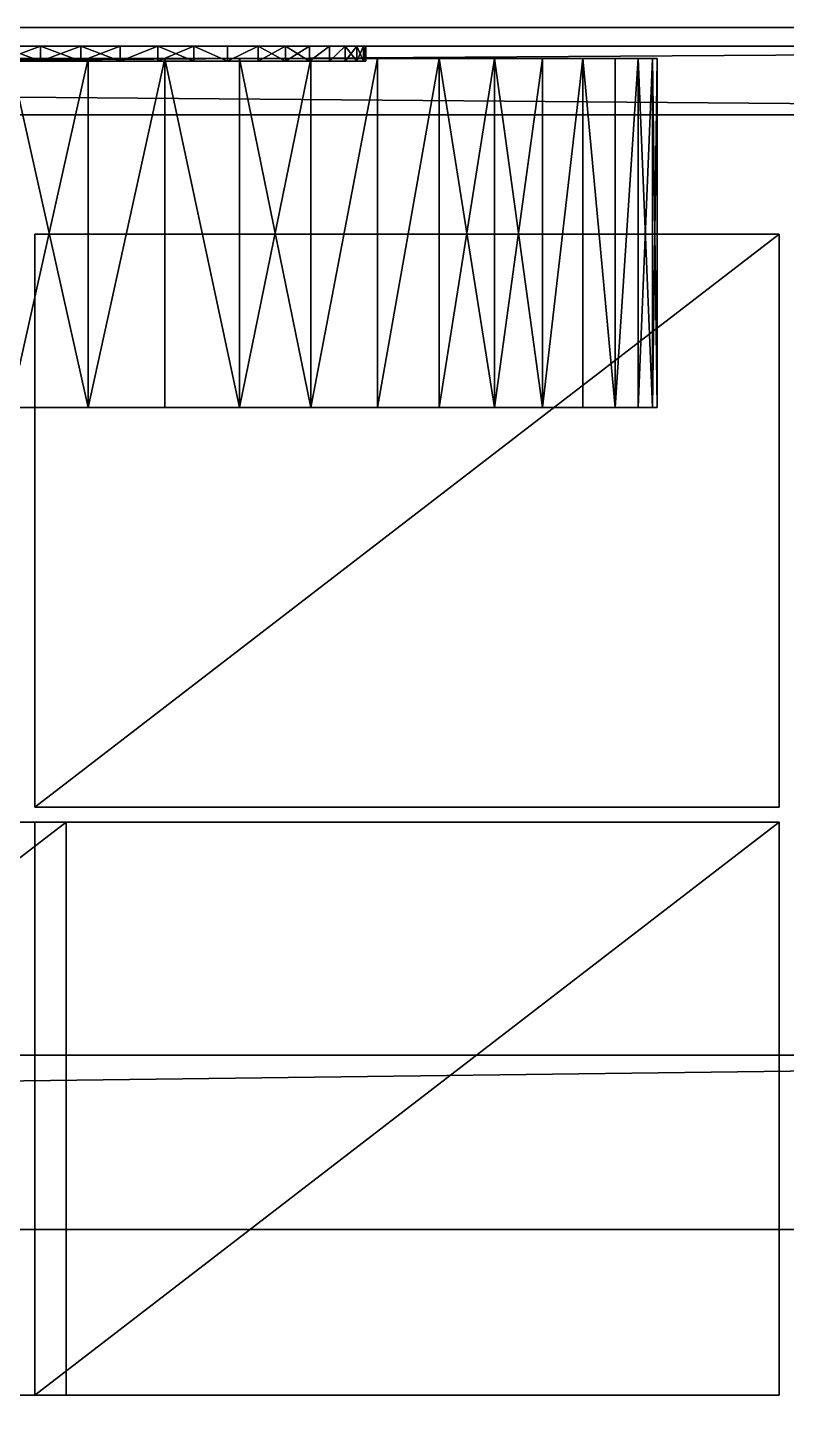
# Model space of a CAD drawing. Header units: millimetres. Extents: x -2700 to 8540, y -1280 to 1295.
# Drawn here: x 6814 to 7424, y 191 to 1295 of the extents above; entities that cross this region are included whole.
import ezdxf

# ---------------------------------------------------------------- set-up
doc = ezdxf.new("R2010")
doc.units = ezdxf.units.MM

msp = doc.modelspace()

# ---------------------------------------------------------------- linework, layer by layer
at = {"layer": 'CAD_75LAB'}
for points in [[(8540, 1295, 1180), (-40, 1295, 1180), (-40, 1295, 1250)], [(8540, 1295, 1250), (8540, 1295, 1180), (-40, 1295, 1250)], [(8540, 1225, 1180), (-40, 1225, 1180), (-40, 1295, 1180)], [(8540, 1295, 1180), (8540, 1225, 1180), (-40, 1295, 1180)], [(8540, 1225, 1250), (-40, 1295, 1250), (-40, 1225, 1250)], [(8540, 1295, 1250), (-40, 1295, 1250), (8540, 1225, 1250)], [(8540, 1280, 1090), (-40, 1280, 1090), (-40, 1280, 1180)], [(8540, 1280, 1180), (8540, 1280, 1090), (-40, 1280, 1180)], [(8540, -1280, 1090), (-40, -1280, 1090), (-40, 1280, 1090)], [(8540, 1280, 1090), (8540, -1280, 1090), (-40, 1280, 1090)], [(8540, -1280, 1180), (-40, 1280, 1180), (-40, -1280, 1180)], [(8540, 1280, 1180), (-40, 1280, 1180), (8540, -1280, 1180)], [(8540, 1280, 3775), (8540, 1280, 3720), (-40, 1280, 3720)], [(8540, 1280, 3775), (-40, 1280, 3720), (-40, 1280, 3775)], [(8540, 1280, 3720), (-40, 1225, 3720), (-40, 1280, 3720)], [(8540, 1280, 3720), (8540, 1225, 3720), (-40, 1225, 3720)], [(8540, 1280, 3775), (-40, 1280, 3775), (-40, 1225, 3775)], [(8540, 1280, 3775), (-40, 1225, 3775), (8540, 1225, 3775)], [(7304.89, 1270, 395.56), (6283.79, 1270, 582.68), (6410.77, 1270, 864.82)], [(7304.89, 1270, 395.56), (6675.56, 1270, 15.11), (6283.79, 1270, 457.32)], [(7304.89, 1270, 395.56), (6283.79, 1270, 457.32), (6283.79, 1270, 582.68)], [(7304.89, 1270, 395.56), (6410.77, 1270, 864.82), (6455.18, 1270, 909.23)], [(7304.89, 1270, 395.56), (6455.18, 1270, 909.23), (6615.61, 1270, 1006.21)], [(6824.47, 1280, 804.95), (6525.58, 1280, 439.42), (6666.53, 1280, 772.95)], [(6824.47, 1280, 804.95), (6696.24, 1280, 253.49), (6525.58, 1280, 439.42)], [(7095.39, 1270, 947.95), (6615.61, 1270, 1006.21), (6737.32, 1270, 1036.21)], [(7227.95, 1270, 815.39), (7304.89, 1270, 395.56), (6615.61, 1270, 1006.21)], [(7227.95, 1270, 815.39), (6615.61, 1270, 1006.21), (7095.39, 1270, 947.95)], [(6824.47, 1280, 804.95), (6666.53, 1280, 772.95), (6696.24, 1280, 786.51)], [(6984.39, 1270, 33.79), (6800, 1270), (6675.56, 1270, 15.11)], [(7095.39, 1270, 92.05), (6984.39, 1270, 33.79), (6675.56, 1270, 15.11)], [(7304.89, 1270, 395.56), (7095.39, 1270, 92.05), (6675.56, 1270, 15.11)], [(6856.8, 1280, 239.7), (6727.29, 1280, 243.4), (6696.24, 1280, 253.49)], [(6888.38, 1280, 248), (6856.8, 1280, 239.7), (6696.24, 1280, 253.49)], [(6824.47, 1280, 804.95), (6696.24, 1280, 786.51), (6727.29, 1280, 796.6)], [(6824.47, 1280, 804.95), (6888.38, 1280, 248), (6696.24, 1280, 253.49)], [(6856.8, 1280, 239.7), (6791.83, 1280, 234.12), (6727.29, 1280, 243.4)], [(6824.47, 1280, 804.95), (6727.29, 1280, 796.6), (6759.3, 1280, 803.09)], [(7095.39, 1270, 947.95), (6737.32, 1270, 1036.21), (6800, 1270, 1040)], [(6824.47, 1280, 804.95), (6759.3, 1280, 803.09), (6791.83, 1280, 805.88)], [(6791.83, 1268, 805.88), (6824.47, 1280, 804.95), (6791.83, 1280, 805.88)], [(6791.83, 1268, 805.88), (6824.47, 1268, 804.95), (6824.47, 1280, 804.95)], [(6824.47, 1268, 235.05), (6791.83, 1268, 234.12), (6791.83, 1280, 234.12)], [(6824.47, 1268, 235.05), (6791.83, 1280, 234.12), (6824.47, 1280, 235.05)], [(6856.8, 1280, 239.7), (6824.47, 1280, 235.05), (6791.83, 1280, 234.12)], [(6800, 990, 1040), (6862.68, 990, 1036.21), (6862.68, 1270, 1036.21)], [(6800, 990, 1040), (6862.68, 1270, 1036.21), (6800, 1270, 1040)], [(6862.68, 990, 3.79), (6800, 990), (6800, 1270)], [(6862.68, 990, 3.79), (6800, 1270), (6862.68, 1270, 3.79)], [(6984.39, 1270, 33.79), (6862.68, 1270, 3.79), (6800, 1270)], [(6924.44, 1270, 1024.89), (6800, 1270, 1040), (6862.68, 1270, 1036.21)], [(7041.66, 1270, 980.44), (6800, 1270, 1040), (6924.44, 1270, 1024.89)], [(7095.39, 1270, 947.95), (6800, 1270, 1040), (7041.66, 1270, 980.44)], [(6824.47, 1268, 804.95), (6856.8, 1280, 800.3), (6824.47, 1280, 804.95)], [(6824.47, 1268, 804.95), (6856.8, 1268, 800.3), (6856.8, 1280, 800.3)], [(6856.8, 1268, 239.7), (6824.47, 1268, 235.05), (6824.47, 1280, 235.05)], [(6856.8, 1268, 239.7), (6824.47, 1280, 235.05), (6856.8, 1280, 239.7)], [(6888.38, 1280, 792), (6824.47, 1280, 804.95), (6856.8, 1280, 800.3)], [(6947.69, 1280, 764.92), (6824.47, 1280, 804.95), (6888.38, 1280, 792)], [(6947.69, 1280, 764.92), (6888.38, 1280, 248), (6824.47, 1280, 804.95)], [(6856.8, 1268, 800.3), (6888.38, 1268, 792), (6888.38, 1280, 792)], [(6856.8, 1268, 800.3), (6888.38, 1280, 792), (6856.8, 1280, 800.3)], [(6888.38, 1268, 248), (6856.8, 1268, 239.7), (6856.8, 1280, 239.7)], [(6888.38, 1268, 248), (6856.8, 1280, 239.7), (6888.38, 1280, 248)], [(6862.68, 990, 1036.21), (6924.44, 990, 1024.89), (6924.44, 1270, 1024.89)], [(6862.68, 990, 1036.21), (6924.44, 1270, 1024.89), (6862.68, 1270, 1036.21)], [(6862.68, 990, 3.79), (6862.68, 1270, 3.79), (6924.44, 1270, 15.11)], [(6924.44, 990, 15.11), (6862.68, 990, 3.79), (6924.44, 1270, 15.11)], [(6984.39, 1270, 33.79), (6924.44, 1270, 15.11), (6862.68, 1270, 3.79)], [(6888.38, 1268, 792), (6918.81, 1268, 780.15), (6918.81, 1280, 780.15)], [(6888.38, 1268, 792), (6918.81, 1280, 780.15), (6888.38, 1280, 792)], [(6888.38, 1268, 248), (6888.38, 1280, 248), (6918.81, 1280, 259.85)], [(6918.81, 1268, 259.85), (6888.38, 1268, 248), (6918.81, 1280, 259.85)], [(6947.69, 1280, 275.08), (6918.81, 1280, 259.85), (6888.38, 1280, 248)], [(7086, 1280, 520), (6947.69, 1280, 275.08), (6888.38, 1280, 248)], [(6947.69, 1280, 764.92), (6888.38, 1280, 792), (6918.81, 1280, 780.15)], [(6947.69, 1280, 764.92), (7086, 1280, 520), (6888.38, 1280, 248)], [(6918.81, 1268, 780.15), (6947.69, 1268, 764.92), (6947.69, 1280, 764.92)], [(6918.81, 1268, 780.15), (6947.69, 1280, 764.92), (6918.81, 1280, 780.15)], [(6947.69, 1268, 275.08), (6918.81, 1280, 259.85), (6947.69, 1280, 275.08)], [(6947.69, 1268, 275.08), (6918.81, 1268, 259.85), (6918.81, 1280, 259.85)], [(6984.39, 990, 1006.21), (6984.39, 1270, 1006.21), (6924.44, 1270, 1024.89)], [(6924.44, 990, 1024.89), (6984.39, 990, 1006.21), (6924.44, 1270, 1024.89)], [(6984.39, 990, 33.79), (6924.44, 990, 15.11), (6924.44, 1270, 15.11)], [(6984.39, 990, 33.79), (6924.44, 1270, 15.11), (6984.39, 1270, 33.79)], [(7041.66, 1270, 980.44), (6924.44, 1270, 1024.89), (6984.39, 1270, 1006.21)], [(6974.65, 1268, 746.48), (6974.65, 1280, 746.48), (6947.69, 1280, 764.92)], [(6947.69, 1268, 764.92), (6974.65, 1268, 746.48), (6947.69, 1280, 764.92)], [(6974.65, 1268, 293.52), (6947.69, 1268, 275.08), (6947.69, 1280, 275.08)], [(6974.65, 1268, 293.52), (6947.69, 1280, 275.08), (6974.65, 1280, 293.52)], [(7078.57, 1280, 455.22), (6974.65, 1280, 293.52), (6947.69, 1280, 275.08)], [(7086, 1280, 520), (7078.57, 1280, 455.22), (6947.69, 1280, 275.08)], [(7021.4, 1280, 701.04), (7086, 1280, 520), (6947.69, 1280, 764.92)], [(6999.32, 1280, 725.1), (6947.69, 1280, 764.92), (6974.65, 1280, 746.48)], [(6999.32, 1280, 725.1), (7021.4, 1280, 701.04), (6947.69, 1280, 764.92)], [(6974.65, 1268, 746.48), (6999.32, 1268, 725.1), (6999.32, 1280, 725.1)], [(6974.65, 1268, 746.48), (6999.32, 1280, 725.1), (6974.65, 1280, 746.48)], [(6974.65, 1268, 293.52), (6974.65, 1280, 293.52), (6999.32, 1280, 314.9)], [(6999.32, 1268, 314.9), (6974.65, 1268, 293.52), (6999.32, 1280, 314.9)], [(7040.6, 1280, 365.38), (6999.32, 1280, 314.9), (6974.65, 1280, 293.52)], [(7078.57, 1280, 455.22), (7040.6, 1280, 365.38), (6974.65, 1280, 293.52)], [(6984.39, 990, 1006.21), (7041.66, 990, 980.44), (7041.66, 1270, 980.44)], [(6984.39, 990, 1006.21), (7041.66, 1270, 980.44), (6984.39, 1270, 1006.21)], [(7041.66, 990, 59.56), (6984.39, 990, 33.79), (6984.39, 1270, 33.79)], [(7041.66, 990, 59.56), (6984.39, 1270, 33.79), (7041.66, 1270, 59.56)], [(7095.39, 1270, 92.05), (7041.66, 1270, 59.56), (6984.39, 1270, 33.79)], [(6999.32, 1268, 725.1), (7021.4, 1268, 701.04), (7021.4, 1280, 701.04)], [(6999.32, 1268, 725.1), (7021.4, 1280, 701.04), (6999.32, 1280, 725.1)], [(7021.4, 1268, 338.96), (6999.32, 1280, 314.9), (7021.4, 1280, 338.96)], [(7021.4, 1268, 338.96), (6999.32, 1268, 314.9), (6999.32, 1280, 314.9)], [(7040.6, 1280, 365.38), (7021.4, 1280, 338.96), (6999.32, 1280, 314.9)], [(7021.4, 1268, 701.04), (7040.6, 1268, 674.62), (7040.6, 1280, 674.62)], [(7021.4, 1268, 701.04), (7040.6, 1280, 674.62), (7021.4, 1280, 701.04)], [(7040.6, 1268, 365.38), (7021.4, 1280, 338.96), (7040.6, 1280, 365.38)], [(7040.6, 1268, 365.38), (7021.4, 1268, 338.96), (7021.4, 1280, 338.96)], [(7021.4, 1280, 701.04), (7078.57, 1280, 584.78), (7086, 1280, 520)], [(7021.4, 1280, 701.04), (7040.6, 1280, 674.62), (7078.57, 1280, 584.78)], [(7040.6, 1268, 674.62), (7056.66, 1268, 646.19), (7056.66, 1280, 646.19)], [(7040.6, 1268, 674.62), (7056.66, 1280, 646.19), (7040.6, 1280, 674.62)], [(7040.6, 1268, 365.38), (7040.6, 1280, 365.38), (7056.66, 1280, 393.81)], [(7056.66, 1268, 393.81), (7040.6, 1268, 365.38), (7056.66, 1280, 393.81)], [(7078.57, 1280, 455.22), (7056.66, 1280, 393.81), (7040.6, 1280, 365.38)], [(7040.6, 1280, 674.62), (7069.37, 1280, 616.11), (7078.57, 1280, 584.78)], [(7040.6, 1280, 674.62), (7056.66, 1280, 646.19), (7069.37, 1280, 616.11)], [(7041.66, 990, 980.44), (7095.39, 990, 947.95), (7095.39, 1270, 947.95)], [(7041.66, 990, 980.44), (7095.39, 1270, 947.95), (7041.66, 1270, 980.44)], [(7041.66, 990, 59.56), (7041.66, 1270, 59.56), (7095.39, 1270, 92.05)], [(7095.39, 990, 92.05), (7041.66, 990, 59.56), (7095.39, 1270, 92.05)], [(7056.66, 1268, 646.19), (7069.37, 1268, 616.11), (7069.37, 1280, 616.11)], [(7056.66, 1268, 646.19), (7069.37, 1280, 616.11), (7056.66, 1280, 646.19)], [(7056.66, 1268, 393.81), (7056.66, 1280, 393.81), (7069.37, 1280, 423.89)], [(7069.37, 1268, 423.89), (7056.66, 1268, 393.81), (7069.37, 1280, 423.89)], [(7078.57, 1280, 455.22), (7069.37, 1280, 423.89), (7056.66, 1280, 393.81)], [(7069.37, 1268, 616.11), (7078.57, 1268, 584.78), (7078.57, 1280, 584.78)], [(7069.37, 1268, 616.11), (7078.57, 1280, 584.78), (7069.37, 1280, 616.11)], [(7078.57, 1268, 455.22), (7069.37, 1280, 423.89), (7078.57, 1280, 455.22)], [(7078.57, 1268, 455.22), (7069.37, 1268, 423.89), (7069.37, 1280, 423.89)], [(7084.14, 1268, 552.6), (7084.14, 1280, 552.6), (7078.57, 1280, 584.78)], [(7078.57, 1268, 584.78), (7084.14, 1268, 552.6), (7078.57, 1280, 584.78)], [(7078.57, 1268, 455.22), (7078.57, 1280, 455.22), (7084.14, 1280, 487.4)], [(7084.14, 1268, 487.4), (7078.57, 1268, 455.22), (7084.14, 1280, 487.4)], [(7086, 1280, 520), (7084.14, 1280, 487.4), (7078.57, 1280, 455.22)], [(7078.57, 1280, 584.78), (7084.14, 1280, 552.6), (7086, 1280, 520)], [(7084.14, 1268, 552.6), (7086, 1268, 520), (7086, 1280, 520)], [(7084.14, 1268, 552.6), (7086, 1280, 520), (7084.14, 1280, 552.6)], [(7086, 1268, 520), (7084.14, 1280, 487.4), (7086, 1280, 520)], [(7086, 1268, 520), (7084.14, 1268, 487.4), (7084.14, 1280, 487.4)], [(7095.39, 990, 947.95), (7144.82, 990, 909.23), (7144.82, 1270, 909.23)], [(7095.39, 990, 947.95), (7144.82, 1270, 909.23), (7095.39, 1270, 947.95)], [(7095.39, 990, 92.05), (7095.39, 1270, 92.05), (7144.82, 1270, 130.77)], [(7144.82, 990, 130.77), (7095.39, 990, 92.05), (7144.82, 1270, 130.77)], [(7189.23, 1270, 175.18), (7144.82, 1270, 130.77), (7095.39, 1270, 92.05)], [(7227.95, 1270, 224.61), (7189.23, 1270, 175.18), (7095.39, 1270, 92.05)], [(7260.44, 1270, 278.34), (7227.95, 1270, 224.61), (7095.39, 1270, 92.05)], [(7304.89, 1270, 395.56), (7260.44, 1270, 278.34), (7095.39, 1270, 92.05)], [(7144.82, 1270, 909.23), (7227.95, 1270, 815.39), (7095.39, 1270, 947.95)], [(7144.82, 990, 909.23), (7189.23, 990, 864.82), (7189.23, 1270, 864.82)], [(7144.82, 990, 909.23), (7189.23, 1270, 864.82), (7144.82, 1270, 909.23)], [(7189.23, 990, 175.18), (7144.82, 990, 130.77), (7144.82, 1270, 130.77)], [(7189.23, 990, 175.18), (7144.82, 1270, 130.77), (7189.23, 1270, 175.18)], [(7144.82, 1270, 909.23), (7189.23, 1270, 864.82), (7227.95, 1270, 815.39)], [(7189.23, 990, 864.82), (7227.95, 990, 815.39), (7227.95, 1270, 815.39)], [(7189.23, 990, 864.82), (7227.95, 1270, 815.39), (7189.23, 1270, 864.82)], [(7227.95, 990, 224.61), (7189.23, 990, 175.18), (7189.23, 1270, 175.18)], [(7227.95, 990, 224.61), (7189.23, 1270, 175.18), (7227.95, 1270, 224.61)], [(7227.95, 990, 815.39), (7260.44, 990, 761.66), (7260.44, 1270, 761.66)], [(7227.95, 990, 815.39), (7260.44, 1270, 761.66), (7227.95, 1270, 815.39)], [(7227.95, 990, 224.61), (7227.95, 1270, 224.61), (7260.44, 1270, 278.34)], [(7260.44, 990, 278.34), (7227.95, 990, 224.61), (7260.44, 1270, 278.34)], [(7227.95, 1270, 815.39), (7286.21, 1270, 704.39), (7304.89, 1270, 644.44)], [(7227.95, 1270, 815.39), (7260.44, 1270, 761.66), (7286.21, 1270, 704.39)], [(7227.95, 1270, 815.39), (7304.89, 1270, 644.44), (7304.89, 1270, 395.56)], [(7286.21, 990, 704.39), (7286.21, 1270, 704.39), (7260.44, 1270, 761.66)], [(7260.44, 990, 761.66), (7286.21, 990, 704.39), (7260.44, 1270, 761.66)], [(7286.21, 990, 335.61), (7260.44, 1270, 278.34), (7286.21, 1270, 335.61)], [(7286.21, 990, 335.61), (7260.44, 990, 278.34), (7260.44, 1270, 278.34)], [(7304.89, 1270, 395.56), (7286.21, 1270, 335.61), (7260.44, 1270, 278.34)], [(7286.21, 990, 704.39), (7304.89, 990, 644.44), (7304.89, 1270, 644.44)], [(7286.21, 990, 704.39), (7304.89, 1270, 644.44), (7286.21, 1270, 704.39)], [(7286.21, 990, 335.61), (7286.21, 1270, 335.61), (7304.89, 1270, 395.56)], [(7304.89, 990, 395.56), (7286.21, 990, 335.61), (7304.89, 1270, 395.56)], [(7304.89, 990, 644.44), (7316.21, 990, 582.68), (7316.21, 1270, 582.68)], [(7304.89, 990, 644.44), (7316.21, 1270, 582.68), (7304.89, 1270, 644.44)], [(7316.21, 990, 457.32), (7304.89, 1270, 395.56), (7316.21, 1270, 457.32)], [(7316.21, 990, 457.32), (7304.89, 990, 395.56), (7304.89, 1270, 395.56)], [(7304.89, 1270, 644.44), (7316.21, 1270, 582.68), (7320, 1270, 520)], [(7304.89, 1270, 644.44), (7316.21, 1270, 457.32), (7304.89, 1270, 395.56)], [(7304.89, 1270, 644.44), (7320, 1270, 520), (7316.21, 1270, 457.32)], [(7320, 990, 520), (7320, 1270, 520), (7316.21, 1270, 582.68)], [(7316.21, 990, 582.68), (7320, 990, 520), (7316.21, 1270, 582.68)], [(7316.21, 990, 457.32), (7316.21, 1270, 457.32), (7320, 1270, 520)], [(7320, 990, 520), (7316.21, 990, 457.32), (7320, 1270, 520)], [(6824.47, 1268, 804.95), (6666.53, 1268, 772.95), (6525.58, 1268, 439.42)], [(6824.47, 1268, 804.95), (6525.58, 1268, 439.42), (6696.24, 1268, 253.49)], [(6824.47, 1268, 804.95), (6696.24, 1268, 786.51), (6666.53, 1268, 772.95)], [(6856.8, 1268, 239.7), (6696.24, 1268, 253.49), (6727.29, 1268, 243.4)], [(6888.38, 1268, 248), (6696.24, 1268, 253.49), (6856.8, 1268, 239.7)], [(6824.47, 1268, 804.95), (6727.29, 1268, 796.6), (6696.24, 1268, 786.51)], [(6824.47, 1268, 804.95), (6696.24, 1268, 253.49), (6888.38, 1268, 248)], [(6856.8, 1268, 239.7), (6727.29, 1268, 243.4), (6791.83, 1268, 234.12)], [(6824.47, 1268, 804.95), (6759.3, 1268, 803.09), (6727.29, 1268, 796.6)], [(6824.47, 1268, 804.95), (6791.83, 1268, 805.88), (6759.3, 1268, 803.09)], [(6856.8, 1268, 239.7), (6791.83, 1268, 234.12), (6824.47, 1268, 235.05)], [(6888.38, 1268, 792), (6856.8, 1268, 800.3), (6824.47, 1268, 804.95)], [(6947.69, 1268, 764.92), (6888.38, 1268, 792), (6824.47, 1268, 804.95)], [(6947.69, 1268, 764.92), (6824.47, 1268, 804.95), (6888.38, 1268, 248)], [(6947.69, 1268, 275.08), (6888.38, 1268, 248), (6918.81, 1268, 259.85)], [(7086, 1268, 520), (6888.38, 1268, 248), (6947.69, 1268, 275.08)], [(6947.69, 1268, 764.92), (6918.81, 1268, 780.15), (6888.38, 1268, 792)], [(6947.69, 1268, 764.92), (6888.38, 1268, 248), (7086, 1268, 520)], [(7078.57, 1268, 455.22), (6947.69, 1268, 275.08), (6974.65, 1268, 293.52)], [(7086, 1268, 520), (6947.69, 1268, 275.08), (7078.57, 1268, 455.22)], [(7021.4, 1268, 701.04), (6947.69, 1268, 764.92), (7086, 1268, 520)], [(6999.32, 1268, 725.1), (6974.65, 1268, 746.48), (6947.69, 1268, 764.92)], [(6999.32, 1268, 725.1), (6947.69, 1268, 764.92), (7021.4, 1268, 701.04)], [(7040.6, 1268, 365.38), (6974.65, 1268, 293.52), (6999.32, 1268, 314.9)], [(7078.57, 1268, 455.22), (6974.65, 1268, 293.52), (7040.6, 1268, 365.38)], [(7040.6, 1268, 365.38), (6999.32, 1268, 314.9), (7021.4, 1268, 338.96)], [(7021.4, 1268, 701.04), (7086, 1268, 520), (7078.57, 1268, 584.78)], [(7021.4, 1268, 701.04), (7078.57, 1268, 584.78), (7040.6, 1268, 674.62)], [(7078.57, 1268, 455.22), (7040.6, 1268, 365.38), (7056.66, 1268, 393.81)], [(7040.6, 1268, 674.62), (7078.57, 1268, 584.78), (7069.37, 1268, 616.11)], [(7040.6, 1268, 674.62), (7069.37, 1268, 616.11), (7056.66, 1268, 646.19)], [(7078.57, 1268, 455.22), (7056.66, 1268, 393.81), (7069.37, 1268, 423.89)], [(7086, 1268, 520), (7078.57, 1268, 455.22), (7084.14, 1268, 487.4)], [(7078.57, 1268, 584.78), (7086, 1268, 520), (7084.14, 1268, 552.6)], [(8540, 1225, 3775), (-40, 1225, 3720), (8540, 1225, 3720)], [(8540, 1225, 3775), (-40, 1225, 3775), (-40, 1225, 3720)], [(8540, 1225, 1180), (-40, 1225, 1250), (-40, 1225, 1180)], [(8540, 1225, 1250), (-40, 1225, 1250), (8540, 1225, 1180)], [(6820, 669, 1183), (6820, 1129, 1321), (6820, 1129, 1183)], [(6820, 669, 1321), (6820, 1129, 1321), (6820, 669, 1183)], [(7418, 1129, 1321), (7418, 1129, 1183), (6820, 1129, 1183)], [(7418, 1129, 1321), (6820, 1129, 1183), (6820, 1129, 1321)], [(7418, 1129, 1183), (6820, 669, 1183), (6820, 1129, 1183)], [(7418, 1129, 1183), (7418, 669, 1183), (6820, 669, 1183)], [(7418, 1129, 1321), (6820, 1129, 1321), (6820, 669, 1321)], [(7418, 1129, 1321), (6820, 669, 1321), (7418, 669, 1321)], [(6820, 669, 1327), (6820, 1129, 1465), (6820, 1129, 1327)], [(6820, 669, 1465), (6820, 1129, 1465), (6820, 669, 1327)], [(7418, 1129, 1465), (7418, 1129, 1327), (6820, 1129, 1327)], [(7418, 1129, 1465), (6820, 1129, 1327), (6820, 1129, 1465)], [(7418, 1129, 1327), (6820, 669, 1327), (6820, 1129, 1327)], [(7418, 1129, 1327), (7418, 669, 1327), (6820, 669, 1327)], [(7418, 1129, 1465), (6820, 1129, 1465), (6820, 669, 1465)], [(7418, 1129, 1465), (6820, 669, 1465), (7418, 669, 1465)], [(6820, 669, 1471), (6820, 1129, 1609), (6820, 1129, 1471)], [(6820, 669, 1609), (6820, 1129, 1609), (6820, 669, 1471)], [(7418, 1129, 1609), (7418, 1129, 1471), (6820, 1129, 1471)], [(7418, 1129, 1609), (6820, 1129, 1471), (6820, 1129, 1609)], [(7418, 1129, 1471), (6820, 669, 1471), (6820, 1129, 1471)], [(7418, 1129, 1471), (7418, 669, 1471), (6820, 669, 1471)], [(7418, 1129, 1609), (6820, 1129, 1609), (6820, 669, 1609)], [(7418, 1129, 1609), (6820, 669, 1609), (7418, 669, 1609)], [(6820, 669, 1615), (6820, 1129, 1753), (6820, 1129, 1615)], [(6820, 669, 1753), (6820, 1129, 1753), (6820, 669, 1615)], [(7418, 1129, 1753), (7418, 1129, 1615), (6820, 1129, 1615)], [(7418, 1129, 1753), (6820, 1129, 1615), (6820, 1129, 1753)], [(7418, 1129, 1615), (6820, 669, 1615), (6820, 1129, 1615)], [(7418, 1129, 1615), (7418, 669, 1615), (6820, 669, 1615)], [(7418, 1129, 1753), (6820, 1129, 1753), (6820, 669, 1753)], [(7418, 1129, 1753), (6820, 669, 1753), (7418, 669, 1753)], [(6820, 669, 1759), (6820, 1129, 1897), (6820, 1129, 1759)], [(6820, 669, 1897), (6820, 1129, 1897), (6820, 669, 1759)], [(7418, 1129, 1897), (7418, 1129, 1759), (6820, 1129, 1759)], [(7418, 1129, 1897), (6820, 1129, 1759), (6820, 1129, 1897)], [(7418, 1129, 1759), (6820, 669, 1759), (6820, 1129, 1759)], [(7418, 1129, 1759), (7418, 669, 1759), (6820, 669, 1759)], [(7418, 1129, 1897), (6820, 1129, 1897), (6820, 669, 1897)], [(7418, 1129, 1897), (6820, 669, 1897), (7418, 669, 1897)], [(6820, 669, 1903), (6820, 1129, 2041), (6820, 1129, 1903)], [(6820, 669, 2041), (6820, 1129, 2041), (6820, 669, 1903)], [(7418, 1129, 2041), (7418, 1129, 1903), (6820, 1129, 1903)], [(7418, 1129, 2041), (6820, 1129, 1903), (6820, 1129, 2041)], [(7418, 1129, 1903), (6820, 669, 1903), (6820, 1129, 1903)], [(7418, 1129, 1903), (7418, 669, 1903), (6820, 669, 1903)], [(7418, 1129, 2041), (6820, 1129, 2041), (6820, 669, 2041)], [(7418, 1129, 2041), (6820, 669, 2041), (7418, 669, 2041)], [(6820, 669, 2047), (6820, 1129, 2185), (6820, 1129, 2047)], [(6820, 669, 2185), (6820, 1129, 2185), (6820, 669, 2047)], [(7418, 1129, 2185), (7418, 1129, 2047), (6820, 1129, 2047)], [(7418, 1129, 2185), (6820, 1129, 2047), (6820, 1129, 2185)], [(7418, 1129, 2047), (6820, 669, 2047), (6820, 1129, 2047)], [(7418, 1129, 2047), (7418, 669, 2047), (6820, 669, 2047)], [(7418, 1129, 2185), (6820, 1129, 2185), (6820, 669, 2185)], [(7418, 1129, 2185), (6820, 669, 2185), (7418, 669, 2185)], [(6820, 669, 2191), (6820, 1129, 2329), (6820, 1129, 2191)], [(6820, 669, 2329), (6820, 1129, 2329), (6820, 669, 2191)], [(7418, 1129, 2329), (7418, 1129, 2191), (6820, 1129, 2191)], [(7418, 1129, 2329), (6820, 1129, 2191), (6820, 1129, 2329)], [(7418, 1129, 2191), (6820, 669, 2191), (6820, 1129, 2191)], [(7418, 1129, 2191), (7418, 669, 2191), (6820, 669, 2191)], [(7418, 1129, 2329), (6820, 1129, 2329), (6820, 669, 2329)], [(7418, 1129, 2329), (6820, 669, 2329), (7418, 669, 2329)], [(6820, 669, 2335), (6820, 1129, 2473), (6820, 1129, 2335)], [(6820, 669, 2473), (6820, 1129, 2473), (6820, 669, 2335)], [(7418, 1129, 2473), (7418, 1129, 2335), (6820, 1129, 2335)], [(7418, 1129, 2473), (6820, 1129, 2335), (6820, 1129, 2473)], [(7418, 1129, 2335), (6820, 669, 2335), (6820, 1129, 2335)], [(7418, 1129, 2335), (7418, 669, 2335), (6820, 669, 2335)], [(7418, 1129, 2473), (6820, 1129, 2473), (6820, 669, 2473)], [(7418, 1129, 2473), (6820, 669, 2473), (7418, 669, 2473)], [(6820, 669, 2479), (6820, 1129, 2617), (6820, 1129, 2479)], [(6820, 669, 2617), (6820, 1129, 2617), (6820, 669, 2479)], [(7418, 1129, 2617), (7418, 1129, 2479), (6820, 1129, 2479)], [(7418, 1129, 2617), (6820, 1129, 2479), (6820, 1129, 2617)], [(7418, 1129, 2479), (6820, 669, 2479), (6820, 1129, 2479)], [(7418, 1129, 2479), (7418, 669, 2479), (6820, 669, 2479)], [(7418, 1129, 2617), (6820, 1129, 2617), (6820, 669, 2617)], [(7418, 1129, 2617), (6820, 669, 2617), (7418, 669, 2617)], [(6820, 669, 2623), (6820, 1129, 2761), (6820, 1129, 2623)], [(6820, 669, 2761), (6820, 1129, 2761), (6820, 669, 2623)], [(7418, 1129, 2761), (7418, 1129, 2623), (6820, 1129, 2623)], [(7418, 1129, 2761), (6820, 1129, 2623), (6820, 1129, 2761)], [(7418, 1129, 2623), (6820, 669, 2623), (6820, 1129, 2623)], [(7418, 1129, 2623), (7418, 669, 2623), (6820, 669, 2623)], [(7418, 1129, 2761), (6820, 1129, 2761), (6820, 669, 2761)], [(7418, 1129, 2761), (6820, 669, 2761), (7418, 669, 2761)], [(6820, 669, 2767), (6820, 1129, 2905), (6820, 1129, 2767)], [(6820, 669, 2905), (6820, 1129, 2905), (6820, 669, 2767)], [(7418, 1129, 2905), (7418, 1129, 2767), (6820, 1129, 2767)], [(7418, 1129, 2905), (6820, 1129, 2767), (6820, 1129, 2905)], [(7418, 1129, 2767), (6820, 669, 2767), (6820, 1129, 2767)], [(7418, 1129, 2767), (7418, 669, 2767), (6820, 669, 2767)], [(7418, 1129, 2905), (6820, 1129, 2905), (6820, 669, 2905)], [(7418, 1129, 2905), (6820, 669, 2905), (7418, 669, 2905)], [(6820, 669, 2911), (6820, 1129, 3049), (6820, 1129, 2911)], [(6820, 669, 3049), (6820, 1129, 3049), (6820, 669, 2911)], [(7418, 1129, 3049), (7418, 1129, 2911), (6820, 1129, 2911)], [(7418, 1129, 3049), (6820, 1129, 2911), (6820, 1129, 3049)], [(7418, 1129, 2911), (6820, 669, 2911), (6820, 1129, 2911)], [(7418, 1129, 2911), (7418, 669, 2911), (6820, 669, 2911)], [(7418, 1129, 3049), (6820, 1129, 3049), (6820, 669, 3049)], [(7418, 1129, 3049), (6820, 669, 3049), (7418, 669, 3049)], [(6820, 669, 3055), (6820, 1129, 3193), (6820, 1129, 3055)], [(6820, 669, 3193), (6820, 1129, 3193), (6820, 669, 3055)], [(7418, 1129, 3193), (7418, 1129, 3055), (6820, 1129, 3055)], [(7418, 1129, 3193), (6820, 1129, 3055), (6820, 1129, 3193)], [(7418, 1129, 3055), (6820, 669, 3055), (6820, 1129, 3055)], [(7418, 1129, 3055), (7418, 669, 3055), (6820, 669, 3055)], [(7418, 1129, 3193), (6820, 1129, 3193), (6820, 669, 3193)], [(7418, 1129, 3193), (6820, 669, 3193), (7418, 669, 3193)], [(6820, 669, 3199), (6820, 1129, 3337), (6820, 1129, 3199)], [(6820, 669, 3337), (6820, 1129, 3337), (6820, 669, 3199)], [(7418, 1129, 3337), (7418, 1129, 3199), (6820, 1129, 3199)], [(7418, 1129, 3337), (6820, 1129, 3199), (6820, 1129, 3337)], [(7418, 1129, 3199), (6820, 669, 3199), (6820, 1129, 3199)], [(7418, 1129, 3199), (7418, 669, 3199), (6820, 669, 3199)], [(7418, 1129, 3337), (6820, 1129, 3337), (6820, 669, 3337)], [(7418, 1129, 3337), (6820, 669, 3337), (7418, 669, 3337)], [(6820, 669, 3343), (6820, 1129, 3481), (6820, 1129, 3343)], [(6820, 669, 3481), (6820, 1129, 3481), (6820, 669, 3343)], [(7418, 1129, 3481), (7418, 1129, 3343), (6820, 1129, 3343)], [(7418, 1129, 3481), (6820, 1129, 3343), (6820, 1129, 3481)], [(7418, 1129, 3343), (6820, 669, 3343), (6820, 1129, 3343)], [(7418, 1129, 3343), (7418, 669, 3343), (6820, 669, 3343)], [(7418, 1129, 3481), (6820, 1129, 3481), (6820, 669, 3481)], [(7418, 1129, 3481), (6820, 669, 3481), (7418, 669, 3481)], [(6820, 669, 3487), (6820, 1129, 3625), (6820, 1129, 3487)], [(6820, 669, 3625), (6820, 1129, 3625), (6820, 669, 3487)], [(7418, 1129, 3625), (7418, 1129, 3487), (6820, 1129, 3487)], [(7418, 1129, 3625), (6820, 1129, 3487), (6820, 1129, 3625)], [(7418, 1129, 3487), (6820, 669, 3487), (6820, 1129, 3487)], [(7418, 1129, 3487), (7418, 669, 3487), (6820, 669, 3487)], [(7418, 1129, 3625), (6820, 1129, 3625), (6820, 669, 3625)], [(7418, 1129, 3625), (6820, 669, 3625), (7418, 669, 3625)], [(7418, 669, 1183), (7418, 1129, 1183), (7418, 1129, 1321)], [(7418, 669, 1321), (7418, 669, 1183), (7418, 1129, 1321)], [(7418, 669, 1327), (7418, 1129, 1327), (7418, 1129, 1465)], [(7418, 669, 1465), (7418, 669, 1327), (7418, 1129, 1465)], [(7418, 669, 1471), (7418, 1129, 1471), (7418, 1129, 1609)], [(7418, 669, 1609), (7418, 669, 1471), (7418, 1129, 1609)], [(7418, 669, 1615), (7418, 1129, 1615), (7418, 1129, 1753)], [(7418, 669, 1753), (7418, 669, 1615), (7418, 1129, 1753)], [(7418, 669, 1759), (7418, 1129, 1759), (7418, 1129, 1897)], [(7418, 669, 1897), (7418, 669, 1759), (7418, 1129, 1897)], [(7418, 669, 1903), (7418, 1129, 1903), (7418, 1129, 2041)], [(7418, 669, 2041), (7418, 669, 1903), (7418, 1129, 2041)], [(7418, 669, 2047), (7418, 1129, 2047), (7418, 1129, 2185)], [(7418, 669, 2185), (7418, 669, 2047), (7418, 1129, 2185)], [(7418, 669, 2191), (7418, 1129, 2191), (7418, 1129, 2329)], [(7418, 669, 2329), (7418, 669, 2191), (7418, 1129, 2329)], [(7418, 669, 2335), (7418, 1129, 2335), (7418, 1129, 2473)], [(7418, 669, 2473), (7418, 669, 2335), (7418, 1129, 2473)], [(7418, 669, 2479), (7418, 1129, 2479), (7418, 1129, 2617)], [(7418, 669, 2617), (7418, 669, 2479), (7418, 1129, 2617)], [(7418, 669, 2623), (7418, 1129, 2623), (7418, 1129, 2761)], [(7418, 669, 2761), (7418, 669, 2623), (7418, 1129, 2761)], [(7418, 669, 2767), (7418, 1129, 2767), (7418, 1129, 2905)], [(7418, 669, 2905), (7418, 669, 2767), (7418, 1129, 2905)], [(7418, 669, 2911), (7418, 1129, 2911), (7418, 1129, 3049)], [(7418, 669, 3049), (7418, 669, 2911), (7418, 1129, 3049)], [(7418, 669, 3055), (7418, 1129, 3055), (7418, 1129, 3193)], [(7418, 669, 3193), (7418, 669, 3055), (7418, 1129, 3193)], [(7418, 669, 3199), (7418, 1129, 3199), (7418, 1129, 3337)], [(7418, 669, 3337), (7418, 669, 3199), (7418, 1129, 3337)], [(7418, 669, 3343), (7418, 1129, 3343), (7418, 1129, 3481)], [(7418, 669, 3481), (7418, 669, 3343), (7418, 1129, 3481)], [(7418, 669, 3487), (7418, 1129, 3487), (7418, 1129, 3625)], [(7418, 669, 3625), (7418, 669, 3487), (7418, 1129, 3625)], [(7304.89, 990, 395.56), (6410.77, 990, 864.82), (6283.79, 990, 582.68)], [(7304.89, 990, 395.56), (6283.79, 990, 457.32), (6675.56, 990, 15.11)], [(7304.89, 990, 395.56), (6283.79, 990, 582.68), (6283.79, 990, 457.32)], [(7304.89, 990, 395.56), (6455.18, 990, 909.23), (6410.77, 990, 864.82)], [(7304.89, 990, 395.56), (6615.61, 990, 1006.21), (6455.18, 990, 909.23)], [(7095.39, 990, 947.95), (6737.32, 990, 1036.21), (6615.61, 990, 1006.21)], [(7227.95, 990, 815.39), (6615.61, 990, 1006.21), (7304.89, 990, 395.56)], [(7227.95, 990, 815.39), (7095.39, 990, 947.95), (6615.61, 990, 1006.21)], [(6984.39, 990, 33.79), (6675.56, 990, 15.11), (6800, 990)], [(7095.39, 990, 92.05), (6675.56, 990, 15.11), (6984.39, 990, 33.79)], [(7304.89, 990, 395.56), (6675.56, 990, 15.11), (7095.39, 990, 92.05)], [(7095.39, 990, 947.95), (6800, 990, 1040), (6737.32, 990, 1036.21)], [(6984.39, 990, 33.79), (6800, 990), (6862.68, 990, 3.79)], [(6924.44, 990, 1024.89), (6862.68, 990, 1036.21), (6800, 990, 1040)], [(7041.66, 990, 980.44), (6924.44, 990, 1024.89), (6800, 990, 1040)], [(7095.39, 990, 947.95), (7041.66, 990, 980.44), (6800, 990, 1040)], [(6984.39, 990, 33.79), (6862.68, 990, 3.79), (6924.44, 990, 15.11)], [(7041.66, 990, 980.44), (6984.39, 990, 1006.21), (6924.44, 990, 1024.89)], [(7095.39, 990, 92.05), (6984.39, 990, 33.79), (7041.66, 990, 59.56)], [(7189.23, 990, 175.18), (7095.39, 990, 92.05), (7144.82, 990, 130.77)], [(7227.95, 990, 224.61), (7095.39, 990, 92.05), (7189.23, 990, 175.18)], [(7260.44, 990, 278.34), (7095.39, 990, 92.05), (7227.95, 990, 224.61)], [(7304.89, 990, 395.56), (7095.39, 990, 92.05), (7260.44, 990, 278.34)], [(7144.82, 990, 909.23), (7095.39, 990, 947.95), (7227.95, 990, 815.39)], [(7144.82, 990, 909.23), (7227.95, 990, 815.39), (7189.23, 990, 864.82)], [(7227.95, 990, 815.39), (7304.89, 990, 644.44), (7286.21, 990, 704.39)], [(7227.95, 990, 815.39), (7286.21, 990, 704.39), (7260.44, 990, 761.66)], [(7227.95, 990, 815.39), (7304.89, 990, 395.56), (7304.89, 990, 644.44)], [(7304.89, 990, 395.56), (7260.44, 990, 278.34), (7286.21, 990, 335.61)], [(7304.89, 990, 644.44), (7320, 990, 520), (7316.21, 990, 582.68)], [(7304.89, 990, 644.44), (7304.89, 990, 395.56), (7316.21, 990, 457.32)], [(7304.89, 990, 644.44), (7316.21, 990, 457.32), (7320, 990, 520)], [(7418, 669, 1321), (6820, 669, 1183), (7418, 669, 1183)], [(7418, 669, 1321), (6820, 669, 1321), (6820, 669, 1183)], [(7418, 669, 1465), (6820, 669, 1327), (7418, 669, 1327)], [(7418, 669, 1465), (6820, 669, 1465), (6820, 669, 1327)], [(7418, 669, 1609), (6820, 669, 1471), (7418, 669, 1471)], [(7418, 669, 1609), (6820, 669, 1609), (6820, 669, 1471)], [(7418, 669, 1753), (6820, 669, 1615), (7418, 669, 1615)], [(7418, 669, 1753), (6820, 669, 1753), (6820, 669, 1615)], [(7418, 669, 1897), (6820, 669, 1759), (7418, 669, 1759)], [(7418, 669, 1897), (6820, 669, 1897), (6820, 669, 1759)], [(7418, 669, 2041), (6820, 669, 1903), (7418, 669, 1903)], [(7418, 669, 2041), (6820, 669, 2041), (6820, 669, 1903)], [(7418, 669, 2185), (6820, 669, 2047), (7418, 669, 2047)], [(7418, 669, 2185), (6820, 669, 2185), (6820, 669, 2047)], [(7418, 669, 2329), (6820, 669, 2191), (7418, 669, 2191)], [(7418, 669, 2329), (6820, 669, 2329), (6820, 669, 2191)], [(7418, 669, 2473), (6820, 669, 2335), (7418, 669, 2335)], [(7418, 669, 2473), (6820, 669, 2473), (6820, 669, 2335)], [(7418, 669, 2617), (6820, 669, 2479), (7418, 669, 2479)], [(7418, 669, 2617), (6820, 669, 2617), (6820, 669, 2479)], [(7418, 669, 2761), (6820, 669, 2623), (7418, 669, 2623)], [(7418, 669, 2761), (6820, 669, 2761), (6820, 669, 2623)], [(7418, 669, 2905), (6820, 669, 2767), (7418, 669, 2767)], [(7418, 669, 2905), (6820, 669, 2905), (6820, 669, 2767)], [(7418, 669, 3049), (6820, 669, 2911), (7418, 669, 2911)], [(7418, 669, 3049), (6820, 669, 3049), (6820, 669, 2911)], [(7418, 669, 3193), (6820, 669, 3055), (7418, 669, 3055)], [(7418, 669, 3193), (6820, 669, 3193), (6820, 669, 3055)], [(7418, 669, 3337), (6820, 669, 3199), (7418, 669, 3199)], [(7418, 669, 3337), (6820, 669, 3337), (6820, 669, 3199)], [(7418, 669, 3481), (6820, 669, 3343), (7418, 669, 3343)], [(7418, 669, 3481), (6820, 669, 3481), (6820, 669, 3343)], [(7418, 669, 3625), (6820, 669, 3487), (7418, 669, 3487)], [(7418, 669, 3625), (6820, 669, 3625), (6820, 669, 3487)], [(6845, 657, 2821), (6845, 657, 2683), (6247, 657, 2683)], [(6845, 657, 2821), (6247, 657, 2683), (6247, 657, 2821)], [(6845, 657, 2683), (6247, 197, 2683), (6247, 657, 2683)], [(6845, 657, 2683), (6845, 197, 2683), (6247, 197, 2683)], [(6845, 657, 2821), (6247, 657, 2821), (6247, 197, 2821)], [(6845, 657, 2821), (6247, 197, 2821), (6845, 197, 2821)], [(6845, 657, 2965), (6845, 657, 2827), (6247, 657, 2827)], [(6845, 657, 2965), (6247, 657, 2827), (6247, 657, 2965)], [(6845, 657, 2827), (6247, 197, 2827), (6247, 657, 2827)], [(6845, 657, 2827), (6845, 197, 2827), (6247, 197, 2827)], [(6845, 657, 2965), (6247, 657, 2965), (6247, 197, 2965)], [(6845, 657, 2965), (6247, 197, 2965), (6845, 197, 2965)], [(6845, 657, 3109), (6845, 657, 2971), (6247, 657, 2971)], [(6845, 657, 3109), (6247, 657, 2971), (6247, 657, 3109)], [(6845, 657, 2971), (6247, 197, 2971), (6247, 657, 2971)], [(6845, 657, 2971), (6845, 197, 2971), (6247, 197, 2971)], [(6845, 657, 3109), (6247, 657, 3109), (6247, 197, 3109)], [(6845, 657, 3109), (6247, 197, 3109), (6845, 197, 3109)], [(6845, 657, 3253), (6845, 657, 3115), (6247, 657, 3115)], [(6845, 657, 3253), (6247, 657, 3115), (6247, 657, 3253)], [(6845, 657, 3115), (6247, 197, 3115), (6247, 657, 3115)], [(6845, 657, 3115), (6845, 197, 3115), (6247, 197, 3115)], [(6845, 657, 3253), (6247, 657, 3253), (6247, 197, 3253)], [(6845, 657, 3253), (6247, 197, 3253), (6845, 197, 3253)], [(6845, 657, 3397), (6845, 657, 3259), (6247, 657, 3259)], [(6845, 657, 3397), (6247, 657, 3259), (6247, 657, 3397)], [(6845, 657, 3259), (6247, 197, 3259), (6247, 657, 3259)], [(6845, 657, 3259), (6845, 197, 3259), (6247, 197, 3259)], [(6845, 657, 3397), (6247, 657, 3397), (6247, 197, 3397)], [(6845, 657, 3397), (6247, 197, 3397), (6845, 197, 3397)], [(6845, 657, 3541), (6845, 657, 3403), (6247, 657, 3403)], [(6845, 657, 3541), (6247, 657, 3403), (6247, 657, 3541)], [(6845, 657, 3403), (6247, 197, 3403), (6247, 657, 3403)], [(6845, 657, 3403), (6845, 197, 3403), (6247, 197, 3403)], [(6845, 657, 3541), (6247, 657, 3541), (6247, 197, 3541)], [(6845, 657, 3541), (6247, 197, 3541), (6845, 197, 3541)], [(6820, 197, 1183), (6820, 657, 1321), (6820, 657, 1183)], [(6820, 197, 1321), (6820, 657, 1321), (6820, 197, 1183)], [(7418, 657, 1321), (7418, 657, 1183), (6820, 657, 1183)], [(7418, 657, 1321), (6820, 657, 1183), (6820, 657, 1321)], [(7418, 657, 1183), (6820, 197, 1183), (6820, 657, 1183)], [(7418, 657, 1183), (7418, 197, 1183), (6820, 197, 1183)], [(7418, 657, 1321), (6820, 657, 1321), (6820, 197, 1321)], [(7418, 657, 1321), (6820, 197, 1321), (7418, 197, 1321)], [(6820, 197, 1327), (6820, 657, 1465), (6820, 657, 1327)], [(6820, 197, 1465), (6820, 657, 1465), (6820, 197, 1327)], [(7418, 657, 1465), (7418, 657, 1327), (6820, 657, 1327)], [(7418, 657, 1465), (6820, 657, 1327), (6820, 657, 1465)], [(7418, 657, 1327), (6820, 197, 1327), (6820, 657, 1327)], [(7418, 657, 1327), (7418, 197, 1327), (6820, 197, 1327)], [(7418, 657, 1465), (6820, 657, 1465), (6820, 197, 1465)], [(7418, 657, 1465), (6820, 197, 1465), (7418, 197, 1465)], [(6820, 197, 1471), (6820, 657, 1609), (6820, 657, 1471)], [(6820, 197, 1609), (6820, 657, 1609), (6820, 197, 1471)], [(7418, 657, 1609), (7418, 657, 1471), (6820, 657, 1471)], [(7418, 657, 1609), (6820, 657, 1471), (6820, 657, 1609)], [(7418, 657, 1471), (6820, 197, 1471), (6820, 657, 1471)], [(7418, 657, 1471), (7418, 197, 1471), (6820, 197, 1471)], [(7418, 657, 1609), (6820, 657, 1609), (6820, 197, 1609)], [(7418, 657, 1609), (6820, 197, 1609), (7418, 197, 1609)], [(6820, 197, 1615), (6820, 657, 1753), (6820, 657, 1615)], [(6820, 197, 1753), (6820, 657, 1753), (6820, 197, 1615)], [(7418, 657, 1753), (7418, 657, 1615), (6820, 657, 1615)], [(7418, 657, 1753), (6820, 657, 1615), (6820, 657, 1753)], [(7418, 657, 1615), (6820, 197, 1615), (6820, 657, 1615)], [(7418, 657, 1615), (7418, 197, 1615), (6820, 197, 1615)], [(7418, 657, 1753), (6820, 657, 1753), (6820, 197, 1753)], [(7418, 657, 1753), (6820, 197, 1753), (7418, 197, 1753)], [(6820, 197, 1759), (6820, 657, 1897), (6820, 657, 1759)], [(6820, 197, 1897), (6820, 657, 1897), (6820, 197, 1759)], [(7418, 657, 1897), (7418, 657, 1759), (6820, 657, 1759)], [(7418, 657, 1897), (6820, 657, 1759), (6820, 657, 1897)], [(7418, 657, 1759), (6820, 197, 1759), (6820, 657, 1759)], [(7418, 657, 1759), (7418, 197, 1759), (6820, 197, 1759)], [(7418, 657, 1897), (6820, 657, 1897), (6820, 197, 1897)], [(7418, 657, 1897), (6820, 197, 1897), (7418, 197, 1897)], [(6820, 197, 1903), (6820, 657, 2041), (6820, 657, 1903)], [(6820, 197, 2041), (6820, 657, 2041), (6820, 197, 1903)], [(7418, 657, 2041), (7418, 657, 1903), (6820, 657, 1903)], [(7418, 657, 2041), (6820, 657, 1903), (6820, 657, 2041)], [(7418, 657, 1903), (6820, 197, 1903), (6820, 657, 1903)], [(7418, 657, 1903), (7418, 197, 1903), (6820, 197, 1903)], [(7418, 657, 2041), (6820, 657, 2041), (6820, 197, 2041)], [(7418, 657, 2041), (6820, 197, 2041), (7418, 197, 2041)], [(6820, 197, 2047), (6820, 657, 2185), (6820, 657, 2047)], [(6820, 197, 2185), (6820, 657, 2185), (6820, 197, 2047)], [(7418, 657, 2185), (7418, 657, 2047), (6820, 657, 2047)], [(7418, 657, 2185), (6820, 657, 2047), (6820, 657, 2185)], [(7418, 657, 2047), (6820, 197, 2047), (6820, 657, 2047)], [(7418, 657, 2047), (7418, 197, 2047), (6820, 197, 2047)], [(7418, 657, 2185), (6820, 657, 2185), (6820, 197, 2185)], [(7418, 657, 2185), (6820, 197, 2185), (7418, 197, 2185)], [(6820, 197, 2191), (6820, 657, 2329), (6820, 657, 2191)], [(6820, 197, 2329), (6820, 657, 2329), (6820, 197, 2191)], [(7418, 657, 2329), (7418, 657, 2191), (6820, 657, 2191)], [(7418, 657, 2329), (6820, 657, 2191), (6820, 657, 2329)], [(7418, 657, 2191), (6820, 197, 2191), (6820, 657, 2191)], [(7418, 657, 2191), (7418, 197, 2191), (6820, 197, 2191)], [(7418, 657, 2329), (6820, 657, 2329), (6820, 197, 2329)], [(7418, 657, 2329), (6820, 197, 2329), (7418, 197, 2329)], [(6820, 197, 2335), (6820, 657, 2473), (6820, 657, 2335)], [(6820, 197, 2473), (6820, 657, 2473), (6820, 197, 2335)], [(7418, 657, 2473), (7418, 657, 2335), (6820, 657, 2335)], [(7418, 657, 2473), (6820, 657, 2335), (6820, 657, 2473)], [(7418, 657, 2335), (6820, 197, 2335), (6820, 657, 2335)], [(7418, 657, 2335), (7418, 197, 2335), (6820, 197, 2335)], [(7418, 657, 2473), (6820, 657, 2473), (6820, 197, 2473)], [(7418, 657, 2473), (6820, 197, 2473), (7418, 197, 2473)], [(6820, 197, 2479), (6820, 657, 2617), (6820, 657, 2479)], [(6820, 197, 2617), (6820, 657, 2617), (6820, 197, 2479)], [(7418, 657, 2617), (7418, 657, 2479), (6820, 657, 2479)], [(7418, 657, 2617), (6820, 657, 2479), (6820, 657, 2617)], [(7418, 657, 2479), (6820, 197, 2479), (6820, 657, 2479)], [(7418, 657, 2479), (7418, 197, 2479), (6820, 197, 2479)], [(7418, 657, 2617), (6820, 657, 2617), (6820, 197, 2617)], [(7418, 657, 2617), (6820, 197, 2617), (7418, 197, 2617)], [(6845, 197, 2683), (6845, 657, 2683), (6845, 657, 2821)], [(6845, 197, 2821), (6845, 197, 2683), (6845, 657, 2821)], [(6845, 197, 2827), (6845, 657, 2827), (6845, 657, 2965)], [(6845, 197, 2965), (6845, 197, 2827), (6845, 657, 2965)], [(6845, 197, 2971), (6845, 657, 2971), (6845, 657, 3109)], [(6845, 197, 3109), (6845, 197, 2971), (6845, 657, 3109)], [(6845, 197, 3115), (6845, 657, 3115), (6845, 657, 3253)], [(6845, 197, 3253), (6845, 197, 3115), (6845, 657, 3253)], [(6845, 197, 3259), (6845, 657, 3259), (6845, 657, 3397)], [(6845, 197, 3397), (6845, 197, 3259), (6845, 657, 3397)], [(6845, 197, 3403), (6845, 657, 3403), (6845, 657, 3541)], [(6845, 197, 3541), (6845, 197, 3403), (6845, 657, 3541)], [(7418, 197, 1183), (7418, 657, 1183), (7418, 657, 1321)], [(7418, 197, 1321), (7418, 197, 1183), (7418, 657, 1321)], [(7418, 197, 1327), (7418, 657, 1327), (7418, 657, 1465)], [(7418, 197, 1465), (7418, 197, 1327), (7418, 657, 1465)], [(7418, 197, 1471), (7418, 657, 1471), (7418, 657, 1609)], [(7418, 197, 1609), (7418, 197, 1471), (7418, 657, 1609)], [(7418, 197, 1615), (7418, 657, 1615), (7418, 657, 1753)], [(7418, 197, 1753), (7418, 197, 1615), (7418, 657, 1753)], [(7418, 197, 1759), (7418, 657, 1759), (7418, 657, 1897)], [(7418, 197, 1897), (7418, 197, 1759), (7418, 657, 1897)], [(7418, 197, 1903), (7418, 657, 1903), (7418, 657, 2041)], [(7418, 197, 2041), (7418, 197, 1903), (7418, 657, 2041)], [(7418, 197, 2047), (7418, 657, 2047), (7418, 657, 2185)], [(7418, 197, 2185), (7418, 197, 2047), (7418, 657, 2185)], [(7418, 197, 2191), (7418, 657, 2191), (7418, 657, 2329)], [(7418, 197, 2329), (7418, 197, 2191), (7418, 657, 2329)], [(7418, 197, 2335), (7418, 657, 2335), (7418, 657, 2473)], [(7418, 197, 2473), (7418, 197, 2335), (7418, 657, 2473)], [(7418, 197, 2479), (7418, 657, 2479), (7418, 657, 2617)], [(7418, 197, 2617), (7418, 197, 2479), (7418, 657, 2617)], [(8460, 470, 840), (-2700, 470, 840), (-2700, 470, 1090)], [(8460, 470, 1090), (8460, 470, 840), (-2700, 470, 1090)], [(8460, 470, 840), (-2700, 330, 840), (-2700, 470, 840)], [(8460, 470, 840), (8460, 330, 840), (-2700, 330, 840)], [(8460, 470, 1090), (-2700, 470, 1090), (-2700, 330, 1090)], [(8460, 470, 1090), (-2700, 330, 1090), (8460, 330, 1090)], [(8460, 330, 840), (-2700, 330, 1090), (-2700, 330, 840)], [(8460, 330, 1090), (-2700, 330, 1090), (8460, 330, 840)], [(6845, 197, 2821), (6247, 197, 2683), (6845, 197, 2683)], [(6845, 197, 2821), (6247, 197, 2821), (6247, 197, 2683)], [(6845, 197, 2965), (6247, 197, 2827), (6845, 197, 2827)], [(6845, 197, 2965), (6247, 197, 2965), (6247, 197, 2827)], [(6845, 197, 3109), (6247, 197, 2971), (6845, 197, 2971)], [(6845, 197, 3109), (6247, 197, 3109), (6247, 197, 2971)], [(6845, 197, 3253), (6247, 197, 3115), (6845, 197, 3115)], [(6845, 197, 3253), (6247, 197, 3253), (6247, 197, 3115)], [(6845, 197, 3397), (6247, 197, 3259), (6845, 197, 3259)], [(6845, 197, 3397), (6247, 197, 3397), (6247, 197, 3259)], [(6845, 197, 3541), (6247, 197, 3403), (6845, 197, 3403)], [(6845, 197, 3541), (6247, 197, 3541), (6247, 197, 3403)], [(7418, 197, 1321), (6820, 197, 1183), (7418, 197, 1183)], [(7418, 197, 1321), (6820, 197, 1321), (6820, 197, 1183)], [(7418, 197, 1465), (6820, 197, 1327), (7418, 197, 1327)], [(7418, 197, 1465), (6820, 197, 1465), (6820, 197, 1327)], [(7418, 197, 1609), (6820, 197, 1471), (7418, 197, 1471)], [(7418, 197, 1609), (6820, 197, 1609), (6820, 197, 1471)], [(7418, 197, 1753), (6820, 197, 1615), (7418, 197, 1615)], [(7418, 197, 1753), (6820, 197, 1753), (6820, 197, 1615)], [(7418, 197, 1897), (6820, 197, 1759), (7418, 197, 1759)], [(7418, 197, 1897), (6820, 197, 1897), (6820, 197, 1759)], [(7418, 197, 2041), (6820, 197, 1903), (7418, 197, 1903)], [(7418, 197, 2041), (6820, 197, 2041), (6820, 197, 1903)], [(7418, 197, 2185), (6820, 197, 2047), (7418, 197, 2047)], [(7418, 197, 2185), (6820, 197, 2185), (6820, 197, 2047)], [(7418, 197, 2329), (6820, 197, 2191), (7418, 197, 2191)], [(7418, 197, 2329), (6820, 197, 2329), (6820, 197, 2191)], [(7418, 197, 2473), (6820, 197, 2335), (7418, 197, 2335)], [(7418, 197, 2473), (6820, 197, 2473), (6820, 197, 2335)], [(7418, 197, 2617), (6820, 197, 2479), (7418, 197, 2479)], [(7418, 197, 2617), (6820, 197, 2617), (6820, 197, 2479)]]:
    msp.add_3dface(points, dxfattribs=at)

doc.saveas('drawing.dxf')
